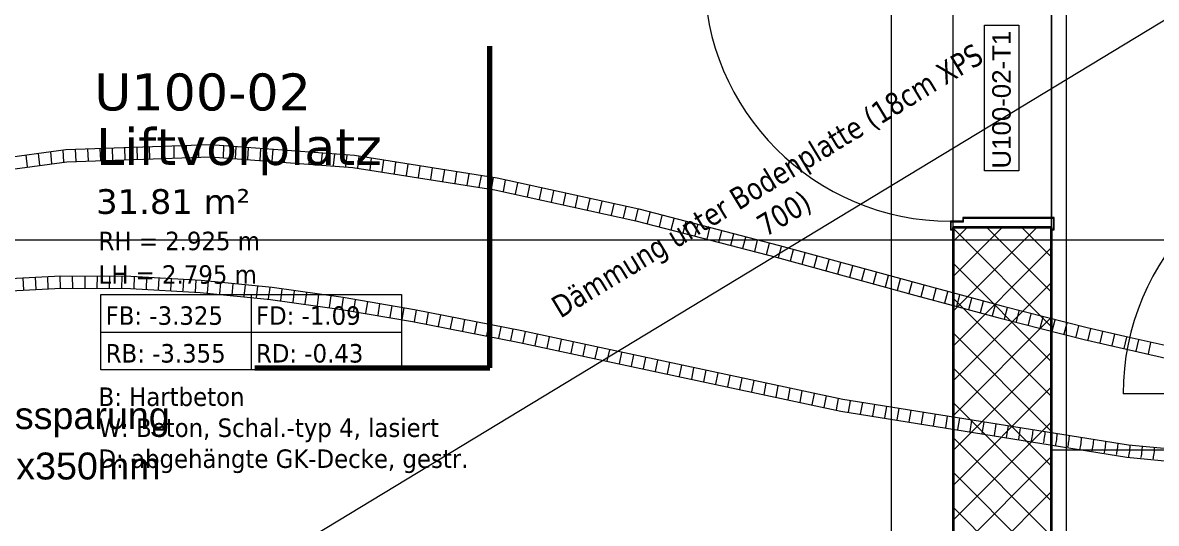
# Model space of a CAD drawing. Extents: x -982 to 937, y -179 to 616.
# Drawn here: x -426.8 to -334.8, y 12.6 to 53.2 of the extents above; entities that cross this region are included whole.
import ezdxf
from ezdxf.lldxf.tags import DXFTag

# ---------------------------------------------------------------- set-up
doc = ezdxf.new("R2010")
doc.units = 0
doc.layers.get('0').update_dxf_attribs({"lineweight": 13})
for name, color, linetype, lineweight in [('A-____-NOTE-TEXT', 7, 'Continuous', 9), ('A-AREA-____-IDEN', 7, 'Continuous', 5), ('A-DETL-GENF-HDLN', 7, '_Verdeckte Linien_', 9), ('A-DOOR-____-IDEN', 7, 'Continuous', 5), ('A-DOOR-____-OTLN', 7, 'Continuous', 9), ('A-DOOR-FRAM-MCUT', 7, 'Continuous', 9), ('A-DOOR-OPNG-OTLN', 7, 'Continuous', 9), ('A-FLOR-____-OTLN', 7, 'Continuous', 9), ('A-FLOR-____-OVHD', 7, 'Strichpunkt - Fein', 9), ('A-WALL-____-MCUT', 7, 'Continuous', 35), ('A-WALL-____-PATT', 7, 'Continuous', 35), ('S-GRID-____-OTLN', 7, 'Continuous', 5)]:
    doc.layers.add(name, color=color, linetype=linetype, lineweight=lineweight)
for name, color, linetype, lineweight, true_color in [('EL01_WAN_Röhre Boden', 7, 'Continuous', 13, 0xff6666), ('EL01_WAN_Röhre Boden Typ', 1, 'Continuous', 13, 0xff0000), ('G-____-____-SYMB', 7, 'Strichpunkt - Weit', 5, 0x008080)]:
    doc.layers.add(name, color=color, linetype=linetype, lineweight=lineweight, true_color=true_color)
doc.styles.get("Standard").update_dxf_attribs({"font": 'arial.ttf'})
tags = doc.linetypes.add('_Rasterlinie_', pattern=[0.375, 0.2, -0.05, 0.075, -0.05]).pattern_tags.tags
tags[10:11] = [DXFTag(74, 4), DXFTag(75, 0), DXFTag(340, '0'), DXFTag(46, 1.0), DXFTag(50, 0.0), DXFTag(44, 0.0), DXFTag(45, 0.0)]
tags[8:9] = [DXFTag(74, 4), DXFTag(75, 0), DXFTag(340, '0'), DXFTag(46, 1.0), DXFTag(50, 0.0), DXFTag(44, 0.0), DXFTag(45, 0.0)]
tags[6:7] = [DXFTag(74, 4), DXFTag(75, 0), DXFTag(340, '0'), DXFTag(46, 1.0), DXFTag(50, 0.0), DXFTag(44, 0.0), DXFTag(45, 0.0)]
tags[4:5] = [DXFTag(74, 4), DXFTag(75, 0), DXFTag(340, '0'), DXFTag(46, 1.0), DXFTag(50, 0.0), DXFTag(44, 0.0), DXFTag(45, 0.0)]
tags = doc.linetypes.add('_Schnittlinie_', pattern=[0.3, 0.15, -0.05, 0.05, -0.05]).pattern_tags.tags
tags[10:11] = [DXFTag(74, 4), DXFTag(75, 0), DXFTag(340, '0'), DXFTag(46, 1.0), DXFTag(50, 0.0), DXFTag(44, 0.0), DXFTag(45, 0.0)]
tags[8:9] = [DXFTag(74, 4), DXFTag(75, 0), DXFTag(340, '0'), DXFTag(46, 1.0), DXFTag(50, 0.0), DXFTag(44, 0.0), DXFTag(45, 0.0)]
tags[6:7] = [DXFTag(74, 4), DXFTag(75, 0), DXFTag(340, '0'), DXFTag(46, 1.0), DXFTag(50, 0.0), DXFTag(44, 0.0), DXFTag(45, 0.0)]
tags[4:5] = [DXFTag(74, 4), DXFTag(75, 0), DXFTag(340, '0'), DXFTag(46, 1.0), DXFTag(50, 0.0), DXFTag(44, 0.0), DXFTag(45, 0.0)]
tags = doc.linetypes.add('_Verdeckte Linien_', pattern=[0.15, 0.1, -0.05]).pattern_tags.tags
tags[6:7] = [DXFTag(74, 4), DXFTag(75, 0), DXFTag(340, '0'), DXFTag(46, 1.0), DXFTag(50, 0.0), DXFTag(44, 0.0), DXFTag(45, 0.0)]
tags[4:5] = [DXFTag(74, 4), DXFTag(75, 0), DXFTag(340, '0'), DXFTag(46, 1.0), DXFTag(50, 0.0), DXFTag(44, 0.0), DXFTag(45, 0.0)]
tags = doc.linetypes.add('ACAD_ISO03W100', pattern=[30, 12, -18]).pattern_tags.tags
tags[6:7] = [DXFTag(74, 4), DXFTag(75, 0), DXFTag(340, '0'), DXFTag(46, 0.0), DXFTag(50, 0.0), DXFTag(44, 0.0), DXFTag(45, 0.0)]
tags[4:5] = [DXFTag(74, 4), DXFTag(75, 0), DXFTag(340, '0'), DXFTag(46, 0.0), DXFTag(50, 0.0), DXFTag(44, 0.0), DXFTag(45, 0.0)]
tags = doc.linetypes.add('Grundrissdarstellung Sturz', pattern=[0.25, 0.15, -0.05, 0, -0.05]).pattern_tags.tags
tags[10:11] = [DXFTag(74, 4), DXFTag(75, 0), DXFTag(340, '0'), DXFTag(46, 1.0), DXFTag(50, 0.0), DXFTag(44, 0.0), DXFTag(45, 0.0)]
tags[8:9] = [DXFTag(74, 4), DXFTag(75, 0), DXFTag(340, '0'), DXFTag(46, 1.0), DXFTag(50, 0.0), DXFTag(44, 0.0), DXFTag(45, 0.0)]
tags[6:7] = [DXFTag(74, 4), DXFTag(75, 0), DXFTag(340, '0'), DXFTag(46, 1.0), DXFTag(50, 0.0), DXFTag(44, 0.0), DXFTag(45, 0.0)]
tags[4:5] = [DXFTag(74, 4), DXFTag(75, 0), DXFTag(340, '0'), DXFTag(46, 1.0), DXFTag(50, 0.0), DXFTag(44, 0.0), DXFTag(45, 0.0)]
tags = doc.linetypes.add('Strichpunkt - Fein', pattern=[0.2, 0.1, -0.05, 0, -0.05]).pattern_tags.tags
tags[10:11] = [DXFTag(74, 4), DXFTag(75, 0), DXFTag(340, '0'), DXFTag(46, 1.0), DXFTag(50, 0.0), DXFTag(44, 0.0), DXFTag(45, 0.0)]
tags[8:9] = [DXFTag(74, 4), DXFTag(75, 0), DXFTag(340, '0'), DXFTag(46, 1.0), DXFTag(50, 0.0), DXFTag(44, 0.0), DXFTag(45, 0.0)]
tags[6:7] = [DXFTag(74, 4), DXFTag(75, 0), DXFTag(340, '0'), DXFTag(46, 1.0), DXFTag(50, 0.0), DXFTag(44, 0.0), DXFTag(45, 0.0)]
tags[4:5] = [DXFTag(74, 4), DXFTag(75, 0), DXFTag(340, '0'), DXFTag(46, 1.0), DXFTag(50, 0.0), DXFTag(44, 0.0), DXFTag(45, 0.0)]
tags = doc.linetypes.add('Strichpunkt - Weit', pattern=[0.5, 0.2, -0.15, 0, -0.15]).pattern_tags.tags
tags[10:11] = [DXFTag(74, 4), DXFTag(75, 0), DXFTag(340, '0'), DXFTag(46, 1.0), DXFTag(50, 0.0), DXFTag(44, 0.0), DXFTag(45, 0.0)]
tags[8:9] = [DXFTag(74, 4), DXFTag(75, 0), DXFTag(340, '0'), DXFTag(46, 1.0), DXFTag(50, 0.0), DXFTag(44, 0.0), DXFTag(45, 0.0)]
tags[6:7] = [DXFTag(74, 4), DXFTag(75, 0), DXFTag(340, '0'), DXFTag(46, 1.0), DXFTag(50, 0.0), DXFTag(44, 0.0), DXFTag(45, 0.0)]
tags[4:5] = [DXFTag(74, 4), DXFTag(75, 0), DXFTag(340, '0'), DXFTag(46, 1.0), DXFTag(50, 0.0), DXFTag(44, 0.0), DXFTag(45, 0.0)]

# ---------------------------------------------------------------- blocks, each defined once
blk = doc.blocks.new('Referenz-A0UJ2GQRXE', base_point=(-954.019, -167.52))
at = {"layer": 'A-AREA-____-IDEN', "color": 0, "linetype": 'Continuous', "ltscale": 0.13}
for p, q in [((-420.431, 31.146), (-396.031, 31.146)), ((-420.431, 25.023), (-420.431, 31.146)), ((-408.231, 31.146), (-408.231, 25.023)), ((-396.031, 31.146), (-396.031, 25.023)), ((-420.431, 28.084), (-396.031, 28.084)), ((-396.031, 25.023), (-420.431, 25.023))]:
    blk.add_line(p, q, dxfattribs=at)
at = {"layer": 'A-DETL-GENF-HDLN', "color": 0, "linetype": '_Verdeckte Linien_', "ltscale": 0.13}
blk.add_line((-178.659, 147.593), (-548.359, -76.407), dxfattribs=at)
at = {"layer": 'A-DOOR-____-IDEN', "color": 0, "linetype": 'Continuous', "ltscale": 0.13}
for p, q in [((-348.695, 41.172), (-348.695, 53.012)), ((-348.695, 53.012), (-345.915, 53.012)), ((-345.915, 53.012), (-345.915, 41.172)), ((-345.915, 41.172), (-348.695, 41.172))]:
    blk.add_line(p, q, dxfattribs=at)
at = {"layer": 'A-DOOR-____-OTLN', "color": 0, "linetype": 'Grundrissdarstellung Sturz', "ltscale": 0.13}
for p, q in [((-351.259, 36.593), (-351.259, 57.593)), ((-343.259, 36.593), (-343.259, 57.593))]:
    blk.add_line(p, q, dxfattribs=at)
at = {"layer": 'A-DOOR-FRAM-MCUT', "color": 0, "linetype": 'Continuous', "ltscale": 0.13}
for p, q in [((-351.459, 37.093), (-351.459, 36.393)), ((-350.459, 37.093), (-351.459, 37.093)), ((-351.419, 36.433), (-351.419, 37.053)), ((-351.419, 37.053), (-350.419, 37.053)), ((-343.059, 37.393), (-350.459, 37.393)), ((-350.459, 37.393), (-350.459, 37.093)), ((-350.419, 37.053), (-350.419, 37.353)), ((-350.419, 37.353), (-343.099, 37.353)), ((-343.099, 37.353), (-343.099, 36.433)), ((-343.059, 36.393), (-343.059, 37.393)), ((-351.459, 36.393), (-351.259, 36.393)), ((-351.259, 36.433), (-351.419, 36.433)), ((-351.259, 36.393), (-351.259, 36.433)), ((-343.099, 36.433), (-343.259, 36.433)), ((-343.259, 36.433), (-343.259, 36.393)), ((-343.259, 36.393), (-343.059, 36.393))]:
    blk.add_line(p, q, dxfattribs=at)
at = {"layer": 'A-DOOR-OPNG-OTLN', "color": 0, "linetype": 'Continuous', "ltscale": 0.13}
blk.add_line((-317.459, 23.093), (-337.459, 23.093), dxfattribs=at)
for centre, major_axis in [((-351.459, 57.093), (-20, 0)), ((-317.459, 23.093), (0, 20))]:
    blk.add_ellipse(centre, major_axis=major_axis, ratio=1, start_param=0, end_param=1.570796, dxfattribs=at)
at = {"layer": 'A-FLOR-____-OTLN', "color": 0, "linetype": 'Continuous', "ltscale": 0.13}
for p, q in [((-351.259, 37.093), (-351.259, 57.093)), ((-343.259, 56.794), (-343.259, 37.392)), ((-351.259, 36.593), (-351.259, 37.053)), ((-343.259, 37.353), (-343.259, 36.593)), ((-343.259, 18.543), (-317.259, 18.543))]:
    blk.add_line(p, q, dxfattribs=at)
at = {"layer": 'A-FLOR-____-OVHD', "color": 0, "linetype": 'Strichpunkt - Fein', "ltscale": 0.13}
blk.add_line((-342.059, -146.507), (-342.059, 184.393), dxfattribs=at)
at = {"layer": 'A-WALL-____-MCUT', "color": 0, "linetype": 'Continuous', "ltscale": 0.35}
for p, q in [((-343.259, 36.593), (-351.259, 36.593)), ((-351.259, 36.593), (-351.259, 11.593)), ((-343.259, -102.007), (-343.259, 36.593))]:
    blk.add_line(p, q, dxfattribs=at)
at = {"layer": 'A-WALL-____-PATT', "color": 0, "linetype": 'Continuous', "lineweight": 9, "ltscale": 0.13}
for p, q in [((-351.259, 35.447), (-350.113, 36.593)), ((-351.259, 32.619), (-347.285, 36.593)), ((-351.259, 29.79), (-344.456, 36.593)), ((-343.259, 28.519), (-351.259, 36.519)), ((-343.259, 31.347), (-348.504, 36.593)), ((-343.259, 34.176), (-345.676, 36.593)), ((-351.259, 26.962), (-343.259, 34.962)), ((-343.259, 25.69), (-351.259, 33.69)), ((-351.259, 24.133), (-343.259, 32.133)), ((-343.259, 22.862), (-351.259, 30.862)), ((-351.259, 21.305), (-343.259, 29.305)), ((-343.259, 20.034), (-351.259, 28.034)), ((-351.259, 18.477), (-343.259, 26.477)), ((-343.259, 17.205), (-351.259, 25.205)), ((-351.259, 15.648), (-343.259, 23.648)), ((-343.259, 14.377), (-351.259, 22.377)), ((-351.259, 12.82), (-343.259, 20.82)), ((-343.259, 11.548), (-351.259, 19.548)), ((-351.259, 9.991), (-343.259, 17.991)), ((-343.259, 8.72), (-351.259, 16.72)), ((-351.259, 7.163), (-343.259, 15.163)), ((-343.259, 5.891), (-351.259, 13.891))]:
    blk.add_line(p, q, dxfattribs=at)
at = {"layer": 'G-____-____-SYMB', "color": 0, "linetype": '_Schnittlinie_', "lineweight": 70, "ltscale": 0.7}
for p, q in [((-388.859, 25.192), (-388.859, 51.309)), ((-407.945, 25.192), (-388.859, 25.192))]:
    blk.add_line(p, q, dxfattribs=at)
at = {"layer": 'S-GRID-____-OTLN', "color": 0, "linetype": '_Rasterlinie_', "ltscale": 0.13}
for p, q in [((-356.259, -167.52), (-356.259, 592.593)), ((-948.537, 35.593), (290.332, 35.593))]:
    blk.add_line(p, q, dxfattribs=at)
at = {"layer": 'A-____-NOTE-TEXT', "color": 0, "linetype": 'Continuous', "lineweight": 5, "ltscale": 0.13, "char_height": 1.8, "attachment_point": 1, "rotation": 31.21153}
for s, insert in [('{\\W0.8;\\fVerdana;Dämmung unter Bodenplatte (18cm XPS}', (-384.056, 30.72)), ('{\\W0.8;\\fVerdana;700)}', (-367.397, 37.333))]:
    blk.add_mtext(s, dxfattribs=dict(at, insert=insert))
at = {"layer": 'A-AREA-____-IDEN', "color": 0, "linetype": 'Continuous', "ltscale": 0.13, "attachment_point": 1}
for s, insert, char_height in [('{\\fVerdana;U100-02}', (-420.968, 49.086), 3), ('{\\fVerdana;Liftvorplatz}', (-420.825, 44.663), 3), ('{\\fVerdana;31.81 m²}', (-420.816, 39.693), 2), ('{\\W0.9;\\fVerdana;RH = 2.925 m}', (-420.617, 36.244), 1.5), ('{\\W0.9;\\fVerdana;LH = 2.795 m}', (-420.617, 33.523), 1.5), ('{\\W0.9;\\fVerdana;FB: -3.325}', (-420.041, 30.187), 1.5), ('{\\W0.9;\\fVerdana;FD: -1.09}', (-407.841, 30.187), 1.5), ('{\\W0.9;\\fVerdana;RB: -3.355}', (-420.041, 27.125), 1.5), ('{\\W0.9;\\fVerdana;RD: -0.43}', (-407.841, 27.125), 1.5), ('{\\W0.9;\\fVerdana;B: Hartbeton}', (-420.617, 23.601), 1.5), ('{\\W0.9;\\fVerdana;W: Beton, Schal.-typ 4, lasiert}', (-420.617, 21.087), 1.5), ('{\\W0.9;\\fVerdana;D: abgehängte GK-Decke, gestr.}', (-420.617, 18.574), 1.5)]:
    blk.add_mtext(s, dxfattribs=dict(at, insert=insert, char_height=char_height))
at = {"layer": 'A-DOOR-____-IDEN', "color": 0, "linetype": 'Continuous', "ltscale": 0.13, "insert": (-348.077, 41.372), "char_height": 1.5, "attachment_point": 1, "rotation": 90}
blk.add_mtext('{\\fArial;U100-02-T1}', dxfattribs=at)
blk = doc.blocks.new('Flexrohr-A0UJ2GTXXE', base_point=(-472.021, 8.894))
at = {"color": 0, "linetype": 'ByBlock', "lineweight": -2, "ltscale": 0.13}
for p, q in [((-423.274, 42.918), (-411.524, 43.311)), ((-412.476, 42.31), (-412.465, 43.25)), ((-411.524, 43.311), (-399.854, 42.452)), ((-411.481, 42.337), (-411.462, 43.276)), ((-430.75, 41.894), (-423.274, 42.918)), ((-426.378, 41.515), (-426.491, 42.448)), ((-425.394, 41.649), (-425.494, 42.584)), ((-424.41, 41.784), (-424.496, 42.721)), ((-423.426, 41.92), (-423.498, 42.857)), ((-422.433, 41.976), (-422.497, 42.914)), ((-421.438, 42.009), (-421.493, 42.947)), ((-420.442, 42.042), (-420.49, 42.981)), ((-419.446, 42.076), (-419.487, 43.015)), ((-418.451, 42.109), (-418.484, 43.048)), ((-417.455, 42.142), (-417.481, 43.082)), ((-416.459, 42.176), (-416.478, 43.116)), ((-415.463, 42.209), (-415.474, 43.149)), ((-414.468, 42.243), (-414.471, 43.183)), ((-413.472, 42.276), (-413.468, 43.216)), ((-410.487, 42.263), (-410.461, 43.203)), ((-409.494, 42.19), (-409.459, 43.129)), ((-408.501, 42.117), (-408.458, 43.056)), ((-407.507, 42.044), (-407.457, 42.982)), ((-406.514, 41.97), (-406.456, 42.909)), ((-405.52, 41.897), (-405.455, 42.835)), ((-404.527, 41.824), (-404.454, 42.761)), ((-403.533, 41.751), (-403.453, 42.688)), ((-402.54, 41.678), (-402.451, 42.614)), ((-401.546, 41.605), (-401.45, 42.54)), ((-400.553, 41.532), (-400.449, 42.466)), ((-399.854, 42.452), (-388.272, 40.619)), ((-399.563, 41.425), (-399.452, 42.359)), ((-430.569, 40.911), (-423.201, 41.92)), ((-423.201, 41.92), (-411.544, 42.311)), ((-411.544, 42.311), (-399.969, 41.459)), ((-399.969, 41.459), (-388.458, 39.636)), ((-398.578, 41.269), (-398.462, 42.202)), ((-397.593, 41.113), (-397.471, 42.045)), ((-396.608, 40.957), (-396.481, 41.888)), ((-395.624, 40.801), (-395.49, 41.731)), ((-394.639, 40.645), (-394.5, 41.575)), ((-393.654, 40.489), (-393.509, 41.418)), ((-392.669, 40.333), (-392.519, 41.261)), ((-391.684, 40.177), (-391.528, 41.104)), ((-390.699, 40.021), (-390.538, 40.947)), ((-389.714, 39.865), (-389.547, 40.79)), ((-388.73, 39.709), (-388.556, 40.633)), ((-388.272, 40.619), (-376.774, 38.087)), ((-388.458, 39.636), (-377.007, 37.114)), ((-387.752, 39.511), (-387.575, 40.434)), ((-386.777, 39.297), (-386.596, 40.219)), ((-385.803, 39.082), (-385.618, 40.003)), ((-384.828, 38.867), (-384.639, 39.788)), ((-383.853, 38.652), (-383.661, 39.573)), ((-382.878, 38.438), (-382.682, 39.357)), ((-381.904, 38.223), (-381.704, 39.142)), ((-380.929, 38.008), (-380.725, 38.926)), ((-379.954, 37.794), (-379.747, 38.711)), ((-378.98, 37.579), (-378.768, 38.495)), ((-378.005, 37.365), (-377.79, 38.28)), ((-377.03, 37.15), (-376.811, 38.064)), ((-376.774, 38.087), (-365.355, 35.133)), ((-376.063, 36.901), (-375.842, 37.815)), ((-377.007, 37.114), (-365.612, 34.166)), ((-375.096, 36.651), (-374.873, 37.564)), ((-374.128, 36.4), (-373.904, 37.313)), ((-373.161, 36.15), (-372.935, 37.063)), ((-372.194, 35.9), (-371.966, 36.812)), ((-371.227, 35.65), (-370.996, 36.561)), ((-370.26, 35.4), (-370.027, 36.31)), ((-369.293, 35.149), (-369.058, 36.06)), ((-368.325, 34.899), (-368.089, 35.809)), ((-367.358, 34.649), (-367.12, 35.558)), ((-366.391, 34.399), (-366.151, 35.308)), ((-365.424, 34.146), (-365.183, 35.055)), ((-365.355, 35.133), (-354.007, 32.032)), ((-365.612, 34.166), (-354.27, 31.067)), ((-364.46, 33.883), (-364.218, 34.791)), ((-363.496, 33.619), (-363.253, 34.527)), ((-362.531, 33.356), (-362.288, 34.264)), ((-361.567, 33.092), (-361.323, 34)), ((-360.603, 32.829), (-360.358, 33.736)), ((-359.638, 32.565), (-359.394, 33.473)), ((-358.674, 32.301), (-358.429, 33.209)), ((-357.709, 32.038), (-357.464, 32.945)), ((-356.745, 31.774), (-356.499, 32.682)), ((-355.781, 31.511), (-355.534, 32.418)), ((-354.816, 31.247), (-354.569, 32.154)), ((-354.007, 32.032), (-350.594, 31.108)), ((-353.851, 30.985), (-353.605, 31.892)), ((-352.886, 30.723), (-352.64, 31.631)), ((-351.92, 30.462), (-351.675, 31.37)), ((-354.27, 31.067), (-350.853, 30.142)), ((-350.954, 30.201), (-350.71, 31.108)), ((-350.594, 31.108), (-347.184, 30.203)), ((-349.987, 29.943), (-349.745, 30.852)), ((-349.02, 29.686), (-348.779, 30.595)), ((-350.853, 30.142), (-347.437, 29.235)), ((-348.052, 29.43), (-347.813, 30.339)), ((-347.184, 30.203), (-343.776, 29.324)), ((-347.084, 29.175), (-346.847, 30.085)), ((-346.115, 28.925), (-345.88, 29.835)), ((-345.146, 28.675), (-344.913, 29.586)), ((-347.437, 29.235), (-344.022, 28.354)), ((-344.176, 28.425), (-343.945, 29.337)), ((-343.776, 29.324), (-340.367, 28.478)), ((-343.205, 28.183), (-342.976, 29.095)), ((-342.233, 27.942), (-342.007, 28.854)), ((-341.261, 27.7), (-341.038, 28.614)), ((-344.022, 28.354), (-340.603, 27.506)), ((-340.367, 28.478), (-336.955, 27.672)), ((-340.288, 27.463), (-340.068, 28.377)), ((-339.313, 27.232), (-339.096, 28.147)), ((-338.338, 27.002), (-338.125, 27.918)), ((-337.364, 26.772), (-337.153, 27.688)), ((-336.955, 27.672), (-333.552, 26.917)), ((-340.603, 27.506), (-337.178, 26.698)), ((-337.178, 26.698), (-333.732, 25.933)), ((-336.383, 26.552), (-336.183, 27.47)), ((-335.401, 26.334), (-335.212, 27.255))]:
    blk.add_line(p, q, dxfattribs=at)
blk = doc.blocks.new('MText-A0UJ2GVJXE', base_point=(-439.646, 16.135))
at = {"color": 0, "lineweight": -2, "char_height": 2.1875, "attachment_point": 1}
for s, insert in [('{\\fArial;Bodenaussparung}', (-439.646, 22.414)), ('{\\fArial;600x300x350mm}', (-439.023, 18.322))]:
    blk.add_mtext(s, dxfattribs=dict(at, insert=insert))
blk = doc.blocks.new('Flexrohr-A0UJ2H0HXE', base_point=(-470.485, 8.894))
at = {"color": 0, "linetype": 'ByBlock', "lineweight": -2, "ltscale": 0.13}
for p, q in [((-429.3, 32.352), (-423.671, 32.671)), ((-426.681, 31.529), (-426.739, 32.467)), ((-425.688, 31.585), (-425.735, 32.524)), ((-424.695, 31.641), (-424.731, 32.581)), ((-423.702, 31.698), (-423.727, 32.637)), ((-423.671, 32.671), (-417.994, 32.646)), ((-422.707, 31.697), (-422.723, 32.637)), ((-421.712, 31.692), (-421.718, 32.632)), ((-420.717, 31.688), (-420.714, 32.628)), ((-419.722, 31.683), (-419.709, 32.623)), ((-418.727, 31.679), (-418.704, 32.619)), ((-417.994, 32.646), (-412.279, 32.319)), ((-417.732, 31.659), (-417.7, 32.599)), ((-416.737, 31.602), (-416.698, 32.542)), ((-415.743, 31.545), (-415.696, 32.484)), ((-414.749, 31.488), (-414.693, 32.427)), ((-413.754, 31.432), (-413.691, 32.369)), ((-412.76, 31.375), (-412.689, 32.312)), ((-412.279, 32.319), (-406.53, 31.731)), ((-411.767, 31.292), (-411.689, 32.228)), ((-429.209, 31.356), (-423.645, 31.671)), ((-423.645, 31.671), (-418.025, 31.646)), ((-418.025, 31.646), (-412.358, 31.322)), ((-412.358, 31.322), (-406.65, 30.739)), ((-410.776, 31.19), (-410.691, 32.126)), ((-409.784, 31.089), (-409.693, 32.024)), ((-408.793, 30.988), (-408.694, 31.922)), ((-407.801, 30.886), (-407.696, 31.82)), ((-406.81, 30.785), (-406.698, 31.718)), ((-406.53, 31.731), (-400.756, 30.926)), ((-405.822, 30.653), (-405.704, 31.586)), ((-404.834, 30.515), (-404.711, 31.447)), ((-403.846, 30.378), (-403.718, 31.309)), ((-406.65, 30.739), (-400.909, 29.937)), ((-402.858, 30.24), (-402.725, 31.17)), ((-401.871, 30.102), (-401.732, 31.032)), ((-400.883, 29.963), (-400.739, 30.892)), ((-400.756, 30.926), (-394.96, 29.943)), ((-399.899, 29.797), (-399.751, 30.725)), ((-398.916, 29.63), (-398.763, 30.557)), ((-397.932, 29.463), (-397.774, 30.39)), ((-400.909, 29.937), (-395.143, 28.96)), ((-396.949, 29.296), (-396.786, 30.222)), ((-395.965, 29.129), (-395.798, 30.054)), ((-394.982, 28.959), (-394.81, 29.883)), ((-394.96, 29.943), (-386.253, 28.229)), ((-394.002, 28.766), (-393.828, 29.689)), ((-393.022, 28.573), (-392.846, 29.496)), ((-395.143, 28.96), (-386.455, 27.25)), ((-392.042, 28.38), (-391.864, 29.303)), ((-391.062, 28.187), (-390.881, 29.109)), ((-390.082, 27.994), (-389.899, 28.916)), ((-389.101, 27.801), (-388.917, 28.723)), ((-388.121, 27.608), (-387.935, 28.529)), ((-387.141, 27.415), (-386.953, 28.336)), ((-386.253, 28.229), (-377.541, 26.351)), ((-386.162, 27.217), (-385.972, 28.138)), ((-385.185, 27.006), (-384.994, 27.927)), ((-384.208, 26.796), (-384.016, 27.716)), ((-386.455, 27.25), (-377.75, 25.373)), ((-383.231, 26.585), (-383.038, 27.505)), ((-382.254, 26.374), (-382.06, 27.294)), ((-381.276, 26.164), (-381.083, 27.083)), ((-380.299, 25.953), (-380.105, 26.873)), ((-379.322, 25.742), (-379.127, 26.662)), ((-378.345, 25.532), (-378.149, 26.451)), ((-377.541, 26.351), (-360.2, 22.658)), ((-377.367, 25.322), (-377.171, 26.241)), ((-376.389, 25.113), (-376.194, 26.033)), ((-375.41, 24.905), (-375.217, 25.825)), ((-377.75, 25.373), (-360.38, 21.674)), ((-374.432, 24.697), (-374.24, 25.617)), ((-373.453, 24.488), (-373.263, 25.409)), ((-372.475, 24.28), (-372.286, 25.201)), ((-371.496, 24.072), (-371.309, 24.993)), ((-370.517, 23.863), (-370.332, 24.785)), ((-369.539, 23.655), (-369.355, 24.577)), ((-368.56, 23.446), (-368.378, 24.369)), ((-367.582, 23.238), (-367.401, 24.161)), ((-366.603, 23.03), (-366.424, 23.953)), ((-365.625, 22.821), (-365.447, 23.744)), ((-364.646, 22.613), (-364.47, 23.536)), ((-363.667, 22.405), (-363.493, 23.328)), ((-362.689, 22.196), (-362.516, 23.12)), ((-361.71, 21.988), (-361.539, 22.912)), ((-360.732, 21.779), (-360.562, 22.704)), ((-360.2, 22.658), (-337.025, 18.95)), ((-359.747, 21.603), (-359.58, 22.528)), ((-358.76, 21.445), (-358.595, 22.37)), ((-357.773, 21.287), (-357.609, 22.213)), ((-360.38, 21.674), (-337.154, 17.958)), ((-356.785, 21.129), (-356.624, 22.055)), ((-355.798, 20.971), (-355.639, 21.898)), ((-354.811, 20.813), (-354.653, 21.74)), ((-353.823, 20.655), (-353.668, 21.582)), ((-352.836, 20.497), (-352.683, 21.425)), ((-351.849, 20.339), (-351.697, 21.267)), ((-350.861, 20.181), (-350.712, 21.109)), ((-349.874, 20.023), (-349.727, 20.952)), ((-348.886, 19.865), (-348.742, 20.794)), ((-347.899, 19.707), (-347.756, 20.636)), ((-346.912, 19.549), (-346.771, 20.479)), ((-345.924, 19.391), (-345.786, 20.321)), ((-337.025, 18.95), (-314.179, 16.729)), ((-337.154, 17.958), (-314.252, 15.732))]:
    blk.add_line(p, q, dxfattribs=at)
at = {"color": 0, "linetype": 'ByBlock', "lineweight": -2, "ltscale": 0.13, "extrusion": (0, 0, -1)}
for centre, major_axis, ratio in [((-344.869, 19.698), (-0.073, -0.495), 0.050417), ((-343.882, 19.541), (-0.072, -0.495), 0.051262), ((-342.896, 19.383), (-0.07, -0.495), 0.052107), ((-341.91, 19.225), (-0.069, -0.495), 0.052951), ((-340.923, 19.067), (-0.068, -0.495), 0.053795), ((-339.937, 18.909), (-0.067, -0.495), 0.054639), ((-338.951, 18.752), (-0.066, -0.496), 0.055482), ((-337.964, 18.594), (-0.065, -0.496), 0.056325), ((-336.977, 18.443), (-0.064, -0.496), 0.057138), ((-335.984, 18.346), (-0.063, -0.496), 0.057726), ((-334.991, 18.25), (-0.061, -0.496), 0.058314)]:
    blk.add_ellipse(centre, major_axis=major_axis, ratio=ratio, start_param=3.489759, end_param=5.935019, dxfattribs=at)

msp = doc.modelspace()

# ---------------------------------------------------------------- block references
at = {"color": 9, "lineweight": 25, "ltscale": 0.25, "true_color": 0xc0c0c0}
msp.add_blockref('Referenz-A0UJ2GQRXE', (-954.019, -167.52), dxfattribs=at)
at = {"layer": 'EL01_WAN_Röhre Boden', "color": 6, "linetype": 'ACAD_ISO03W100', "ltscale": 1.3, "true_color": 0xff00ff}
for name, p in [('Flexrohr-A0UJ2GTXXE', (-472.021, 8.894)), ('Flexrohr-A0UJ2H0HXE', (-470.485, 8.894))]:
    msp.add_blockref(name, p, dxfattribs=at)
at = {"layer": 'EL01_WAN_Röhre Boden Typ', "color": 1, "linetype": 'Continuous', "ltscale": 1.3, "true_color": 0xff0000}
msp.add_blockref('MText-A0UJ2GVJXE', (-439.646, 16.135), dxfattribs=at)

doc.saveas('drawing.dxf')
